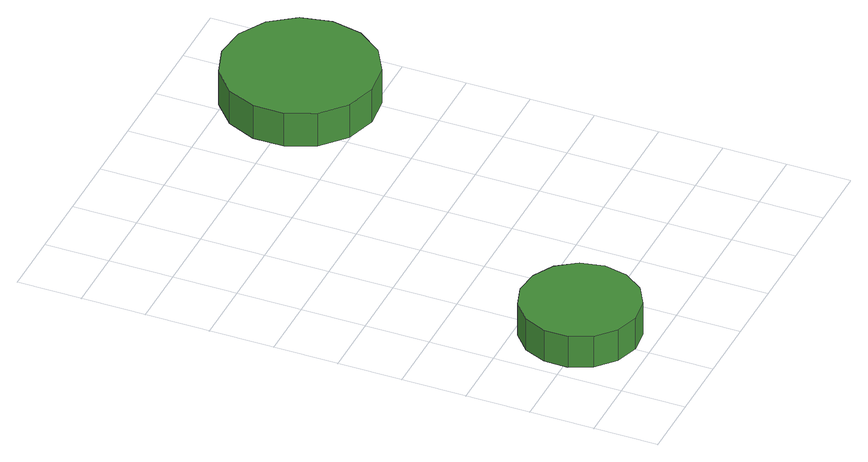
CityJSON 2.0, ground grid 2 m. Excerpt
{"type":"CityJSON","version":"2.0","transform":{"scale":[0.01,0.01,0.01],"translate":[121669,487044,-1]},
"CityObjects":{
"tree1":{"type":"SolitaryVegetationObject","attributes":{"function":"something"},"geometry":[{"type":"MultiSurface","lod":"1","boundaries":[[[0,1,2,3,4,5,6,7,8,9,10,11,12,13,14]],[[15,16,17,18,19,20,21,22,23,24,25,26,27,28,29]],[[0,29,28,1]],[[1,28,27,2]],[[2,27,26,3]],[[3,26,25,4]],[[4,25,24,5]],[[5,24,23,6]],[[6,23,22,7]],[[7,22,21,8]],[[8,21,20,9]],[[9,20,19,10]],[[10,19,18,11]],[[11,18,17,12]],[[12,17,16,13]],[[13,16,15,14]],[[14,15,29,0]]]}]},
"tree2":{"type":"SolitaryVegetationObject","attributes":{"function":"something"},"geometry":[{"type":"MultiSurface","lod":"1","boundaries":[[[30,31,32,33,34,35,36,37,38,39,40,41,42,43,44]],[[45,46,47,48,49,50,51,52,53,54,55,56,57,58,59]],[[30,59,58,31]],[[31,58,57,32]],[[32,57,56,33]],[[33,56,55,34]],[[34,55,54,35]],[[35,54,53,36]],[[36,53,52,37]],[[37,52,51,38]],[[38,51,50,39]],[[39,50,49,40]],[[40,49,48,41]],[[41,48,47,42]],[[42,47,46,43]],[[43,46,45,44]],[[44,45,59,30]]]}]}
},
"vertices":[
[402,224,167],[386,298,167],[342,359,167],[276,396,167],[201,404,167],[129,381,167],[73,330,167],[43,261,167],[43,186,167],[73,117,167],[129,67,167],[201,43,167],[276,51,167],[342,89,167],[386,150,167],[386,150,58],[342,89,58],[276,51,58],[201,43,58],[129,67,58],[73,117,58],[43,186,58],[43,261,58],[73,330,58],[129,381,58],[201,404,58],[276,396,58],[342,359,58],[386,298,58],[402,224,58],
[1179,1409,172],[1159,1505,172],[1101,1585,172],[1016,1634,172],[919,1644,172],[825,1614,172],[752,1548,172],[712,1458,172],[712,1360,172],[752,1271,172],[825,1205,172],[919,1175,172],[1016,1185,172],[1101,1234,172],[1159,1313,172],[1159,1313,56],[1101,1234,56],[1016,1185,56],[919,1175,56],[825,1205,56],[752,1271,56],[712,1360,56],[712,1458,56],[752,1548,56],[825,1614,56],[919,1644,56],[1016,1634,56],[1101,1585,56],[1159,1505,56],[1179,1409,56]
]}
